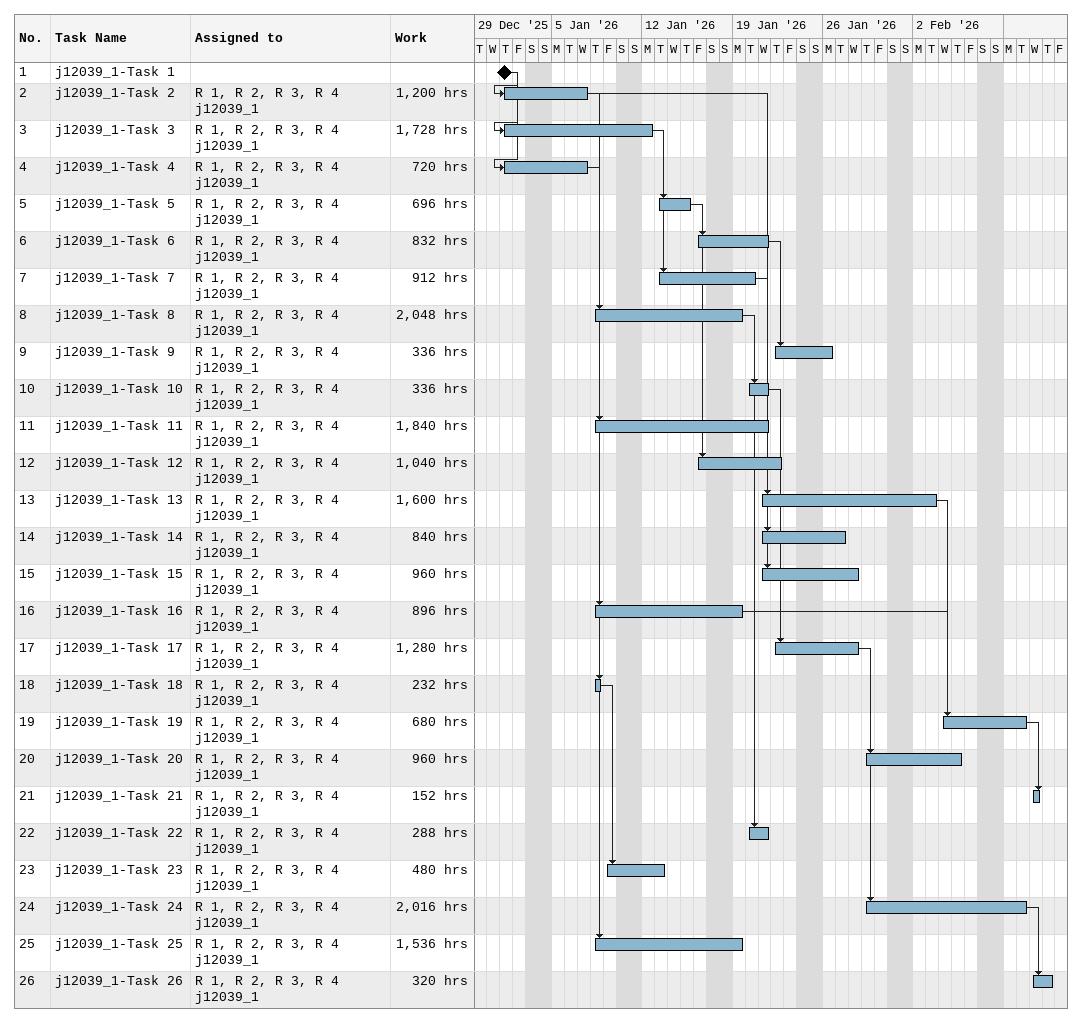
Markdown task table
| ID | Task | Start | Finish | Predecessors | Resources | Work (h) |
|---|---|---|---|---|---|---|
| 1 | j12039_1-Task 1 (milestone) | 2026-01-01 | 2026-01-01 |  |  |  |
| 2 | j12039_1-Task 2 | 2026-01-01 | 2026-01-07 | 1 | R 1, R 2, R 3, R 4 j12039_1 | 1200 |
| 3 | j12039_1-Task 3 | 2026-01-01 | 2026-01-12 | 1 | R 1, R 2, R 3, R 4 j12039_1 | 1728 |
| 4 | j12039_1-Task 4 | 2026-01-01 | 2026-01-07 | 1 | R 1, R 2, R 3, R 4 j12039_1 | 720 |
| 5 | j12039_1-Task 5 | 2026-01-13 | 2026-01-15 | 3 | R 1, R 2, R 3, R 4 j12039_1 | 696 |
| 6 | j12039_1-Task 6 | 2026-01-16 | 2026-01-21 | 5 | R 1, R 2, R 3, R 4 j12039_1 | 832 |
| 7 | j12039_1-Task 7 | 2026-01-13 | 2026-01-20 | 3 | R 1, R 2, R 3, R 4 j12039_1 | 912 |
| 8 | j12039_1-Task 8 | 2026-01-08 | 2026-01-19 | 2 | R 1, R 2, R 3, R 4 j12039_1 | 2048 |
| 9 | j12039_1-Task 9 | 2026-01-22 | 2026-01-26 | 6 | R 1, R 2, R 3, R 4 j12039_1 | 336 |
| 10 | j12039_1-Task 10 | 2026-01-20 | 2026-01-21 | 8 | R 1, R 2, R 3, R 4 j12039_1 | 336 |
| 11 | j12039_1-Task 11 | 2026-01-08 | 2026-01-21 | 4 | R 1, R 2, R 3, R 4 j12039_1 | 1840 |
| 12 | j12039_1-Task 12 | 2026-01-16 | 2026-01-22 | 5 | R 1, R 2, R 3, R 4 j12039_1 | 1040 |
| 13 | j12039_1-Task 13 | 2026-01-21 | 2026-02-03 | 7 | R 1, R 2, R 3, R 4 j12039_1 | 1600 |
| 14 | j12039_1-Task 14 | 2026-01-21 | 2026-01-27 | 7 | R 1, R 2, R 3, R 4 j12039_1 | 840 |
| 15 | j12039_1-Task 15 | 2026-01-21 | 2026-01-28 | 7, 2 | R 1, R 2, R 3, R 4 j12039_1 | 960 |
| 16 | j12039_1-Task 16 | 2026-01-08 | 2026-01-19 | 4 | R 1, R 2, R 3, R 4 j12039_1 | 896 |
| 17 | j12039_1-Task 17 | 2026-01-22 | 2026-01-28 | 10 | R 1, R 2, R 3, R 4 j12039_1 | 1280 |
| 18 | j12039_1-Task 18 | 2026-01-08 | 2026-01-08 | 2 | R 1, R 2, R 3, R 4 j12039_1 | 232 |
| 19 | j12039_1-Task 19 | 2026-02-04 | 2026-02-10 | 16, 13 | R 1, R 2, R 3, R 4 j12039_1 | 680 |
| 20 | j12039_1-Task 20 | 2026-01-29 | 2026-02-05 | 17 | R 1, R 2, R 3, R 4 j12039_1 | 960 |
| 21 | j12039_1-Task 21 | 2026-02-11 | 2026-02-11 | 19 | R 1, R 2, R 3, R 4 j12039_1 | 152 |
| 22 | j12039_1-Task 22 | 2026-01-20 | 2026-01-21 | 8 | R 1, R 2, R 3, R 4 j12039_1 | 288 |
| 23 | j12039_1-Task 23 | 2026-01-09 | 2026-01-13 | 18 | R 1, R 2, R 3, R 4 j12039_1 | 480 |
| 24 | j12039_1-Task 24 | 2026-01-29 | 2026-02-10 | 17 | R 1, R 2, R 3, R 4 j12039_1 | 2016 |
| 25 | j12039_1-Task 25 | 2026-01-08 | 2026-01-19 | 4 | R 1, R 2, R 3, R 4 j12039_1 | 1536 |
| 26 | j12039_1-Task 26 | 2026-02-11 | 2026-02-12 | 24 | R 1, R 2, R 3, R 4 j12039_1 | 320 |
